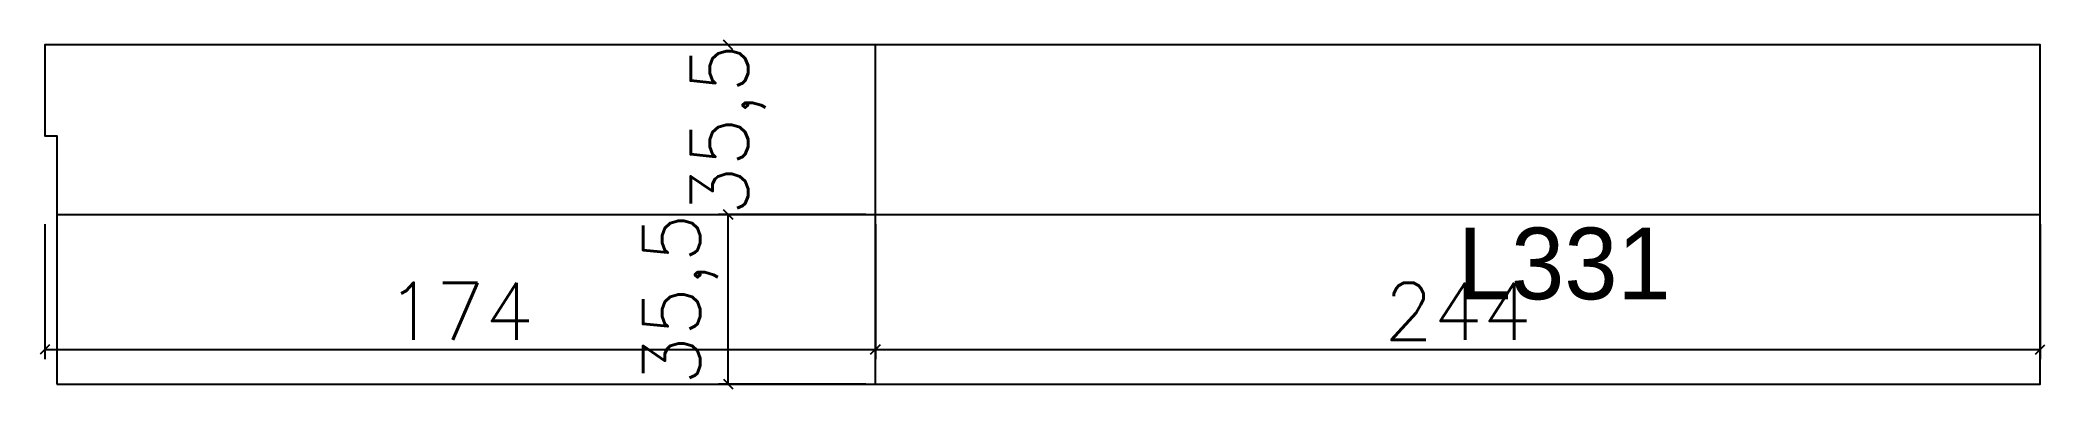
# Model space of a CAD drawing. Extents: x 4914 to 5334, y 1577 to 1650.
import ezdxf

# ---------------------------------------------------------------- set-up
doc = ezdxf.new("R2010")
doc.units = 0
for name, color, linetype in [('COTA', 241, 'Continuous'), ('NOMENCLATURA', 7, 'Continuous'), ('PAINEIS', 6, 'Continuous')]:
    doc.layers.add(name, color=color, linetype=linetype)
doc.styles.add('Romans', font='romans.shx', dxfattribs={"height": 12})
doc.dimstyles.new('cotas', dxfattribs={"dimtxt": 9, "dimasz": 2, "dimexe": 2, "dimexo": 2, "dimgap": 2, "dimtad": 1, "dimdec": 1, "dimzin": 12, "dimtxsty": 'Romans', "dimblk": 'OBLIQUE', "dimcen": 2.5, "dimclrd": 4, "dimclre": 4, "dimclrt": 240, "dimazin": 3, "dimtfac": 1, "dimtmove": 0, "dimatfit": 3})

# ---------------------------------------------------------------- blocks, each defined once
blk = doc.blocks.new('_OBLIQUE')
at = {"color": 0, "linetype": 'BYBLOCK'}
blk.add_line((-0.5, -0.5), (0.5, 0.5), dxfattribs=at)

msp = doc.modelspace()

# ---------------------------------------------------------------- linework, layer by layer
at = {"layer": 'PAINEIS'}
for p, q in [((5089.07, 1578), (5089.07, 1649)), ((4917.57, 1613.5), (5333.07, 1613.5))]:
    msp.add_line(p, q, dxfattribs=at)
msp.add_lwpolyline([(4917.57, 1578), (5333.07, 1578), (5333.07, 1649), (4915.07, 1649), (4915.07, 1630), (4917.57, 1630)], close=True, dxfattribs=at)

# ---------------------------------------------------------------- texts
at = {"layer": 'NOMENCLATURA'}
msp.add_text('L331', height=15, dxfattribs=at).set_placement((5211.07, 1595.75))

# ---------------------------------------------------------------- dimensions: what is measured, and where the dimension line sits
at = {"layer": 'COTA'}
msp.add_linear_dim(base=(5058.21, 1613.5), p1=(5089.07, 1613.5), p2=(5089.07, 1649), angle=90, location=(5058.21, 1631.25), dimstyle='cotas', override={"dimtmove": 2}, dxfattribs=at).render()
for base, p1, p2 in [((4915.07, 1585.23), (4915.07, 1613.5), (5089.07, 1613.5)), ((5089.07, 1585.23), (5089.07, 1613.5), (5333.07, 1613.5))]:
    msp.add_linear_dim(base=base, p1=p1, p2=p2, dimstyle='cotas', dxfattribs=at).render()
msp.add_linear_dim(base=(5058.21, 1578), p1=(5089.07, 1578), p2=(5089.07, 1613.5), angle=90, dimstyle='cotas', dxfattribs=at).render()

doc.saveas('drawing.dxf')
